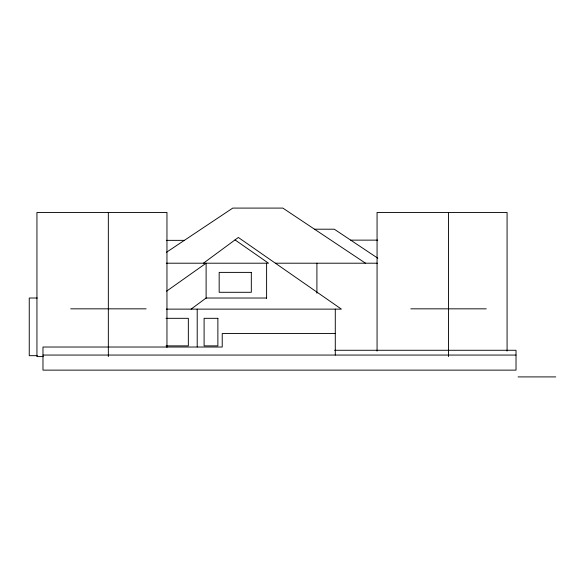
<?xml version="1.0" encoding="UTF-8"?>
<svg xmlns="http://www.w3.org/2000/svg" width="585" height="585" viewBox="0 0 585 585"><rect width="100%" height="100%" fill="white"/><g stroke="black" fill="none" stroke-linecap="round" stroke-linejoin="round"><path stroke-width="0.88" d="M191.09 309.129L206.11 298.021L266.606 298.021M203.434 263.206L238.344 237.459L341.406 309.129L166.367 309.129M166.564 291.184L206.11 263.206L206.11 298.328M166.484 252.274L232.757 208.092L282.847 208.092L365.515 263.206M314.518 229.203L334.298 229.203L377.8 258.204M350.693 240.135L377.756 240.135M166.323 240.355L184.37 240.355M166.315 263.206L268.522 263.206L235.016 239.908M275.367 263.206L377.369 263.206M37.279 298.021L29.25 298.021L29.25 355.673L37.279 355.673M70.683 308.836L146.133 308.836M410.802 308.836L486.252 308.836M166.016 318.32L188.341 318.32L188.341 345.874L166.016 345.874M335.285 333.53L222.227 333.53L222.227 347.022L42.976 347.022L42.976 370.13L516.021 370.13L516.021 350.276L334.576 350.276M42.976 355.058L516.021 355.058M43.268 356.587L36.943 356.587L36.943 212.457L166.959 212.457L166.959 347.468M518.083 376.908L555.75 376.908M507.078 351.117L507.078 212.457L377.062 212.457L377.062 351.117M448.461 212.457L448.461 356.587M335.285 309.129L335.285 355.058M316.909 263.206L316.909 293.217M266.606 263.206L266.606 298.328M197.211 309.129L197.211 346.956M108.342 212.457L108.342 356.587M251.323 272.391L219.17 272.391L219.17 292.295L251.323 292.295L251.323 272.391M217.876 318.32L204.099 318.32L204.099 345.874L217.876 345.874L217.876 318.32"/></g></svg>
